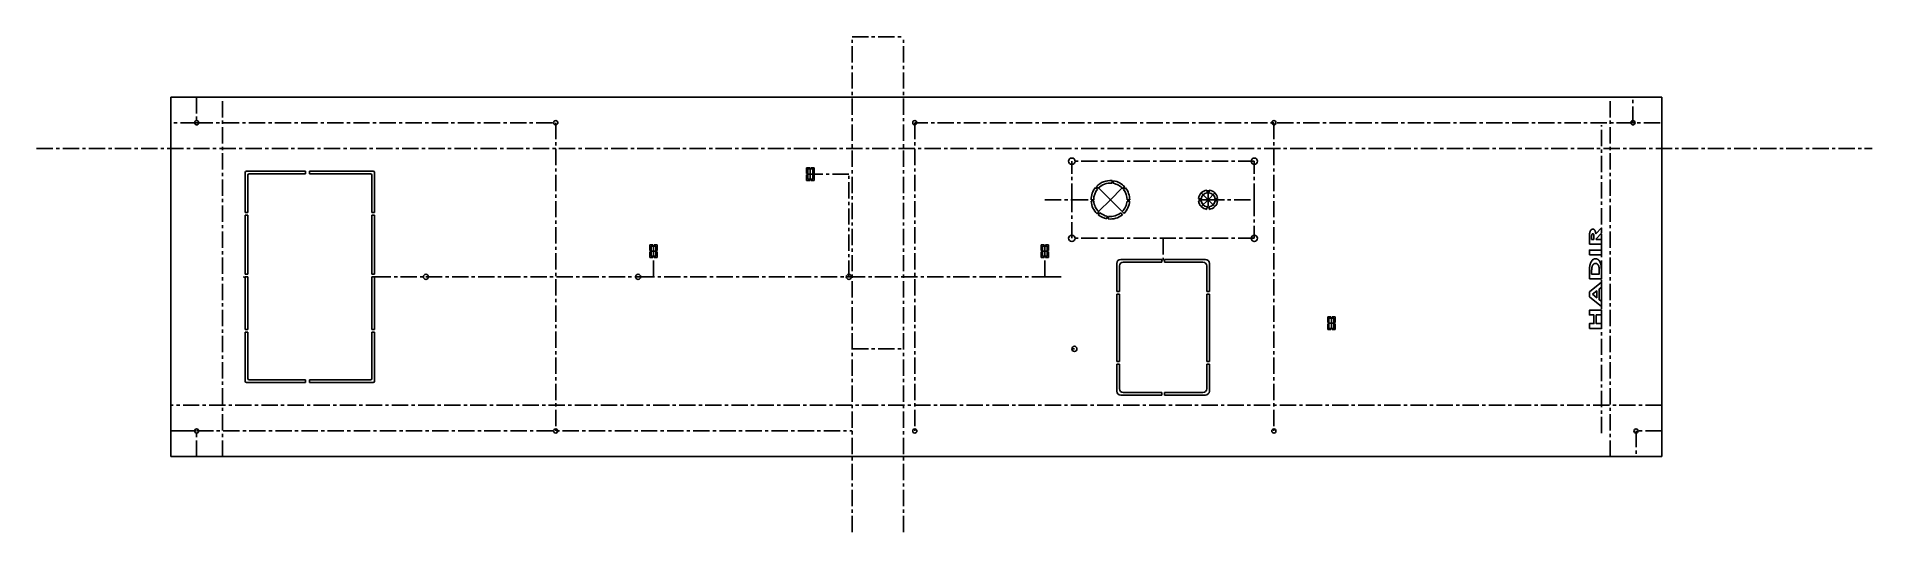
# Model space of a CAD drawing. Extents: x -784 to 644, y -199 to 187.
import ezdxf

# ---------------------------------------------------------------- set-up
doc = ezdxf.new("R2010")
doc.units = 0
doc.header["$PDSIZE"] = -1
doc.linetypes.add('CENTERX2', pattern=[20.32, 12.7, -2.54, 2.54, -2.54])
doc.layers.get('0').update_dxf_attribs({"linetype": 'CONTINUOUS'})

msp = doc.modelspace()

# ---------------------------------------------------------------- linework, layer by layer
at = {"color": 7, "linetype": 'CENTERX2'}
for p, q in [((-150, -198.9), (-150, 187)), ((-150, 187), (-110, 187)), ((-110, -198.9), (-110, 187)), ((-660, 140), (-660, 120)), ((-640, -140), (-640, 140)), ((440, -140), (440, 140)), ((457.6, 120), (457.6, 140)), ((-660, 120), (-680, 120)), ((-660, 120), (-380.6, 120)), ((-380.6, 120), (-380.6, -120)), ((457.6, 120), (-101.2, 120)), ((-101.2, 120), (-101.2, -120)), ((457.6, 120), (178.2, 120)), ((178.2, 120), (178.2, -120)), ((433.1, -121.8), (433.1, 118.2)), ((478.8, 120), (457.6, 120)), ((-784.5, 100), (643.8, 100)), ((21, 60), (21, 90)), ((163, 90), (21, 90)), ((163, 60), (163, 90)), ((-179.6, 80), (-185.4, 80)), ((-179.6, 80), (-185.4, 80)), ((-182.5, 85), (-182.5, 75.6)), ((-182.5, 85), (-182.5, 75)), ((-152.5, 80), (-182.5, 80)), ((-152.5, 0), (-152.5, 80)), ((0, 60), (21, 60)), ((21, 60), (36, 60)), ((21, 30), (21, 60)), ((51, 60), (40.4, 70.6)), ((51, 60), (41.8, 50.8)), ((51, 60), (61.6, 70.6)), ((51, 60), (61.6, 49.4)), ((127, 60), (119.5, 60)), ((119.5, 60), (121.5, 60)), ((127, 60), (121.7, 65.3)), ((127, 60), (121.7, 54.7)), ((127, 67.5), (127, 52.5)), ((127, 67.5), (127, 65.5)), ((127, 65.5), (127, 60)), ((127, 60), (132.3, 65.3)), ((127, 60), (163, 60)), ((127, 60), (132.5, 60)), ((127, 60), (132.3, 54.7)), ((163, 60), (163, 30)), ((163, 30), (21, 30)), ((92, 30), (92, 13.5)), ((-301.6, 20), (-307.4, 20)), ((-304.5, 25), (-304.5, 15)), ((-304.5, 0), (-304.5, 20)), ((2.9, 20), (-2.9, 20)), ((0, 25), (0, 15)), ((0, 0), (0, 20)), ((-521.6, 0), (-481.6, 0)), ((-481.6, 0), (-316.5, 0)), ((-316.5, 0), (-304.5, 0)), ((-316.5, 0), (-152.5, 0)), ((-152.5, 0), (-152.1, 0)), ((-152.5, 0), (12.6, 0)), ((12.6, 0), (0, 0)), ((56, -39.3), (56, -38.3)), ((56, -39.3), (56, -40.3)), ((224.9, -36.1), (220.1, -36.1)), ((223, -31.1), (223, -41.1)), ((-150, -56.1), (-110, -56.1)), ((21, -56.1), (23, -56.1)), ((480, -100), (-680, -100)), ((480, -140), (480, -100)), ((-660, -120), (-680, -120)), ((-680, -120), (-150, -120)), ((-660, -140), (-660, -120)), ((480, -120), (460, -120)), ((460, -120), (460, -140)), ((-680, -140), (-640, -140)), ((480, -140), (440, -140))]:
    msp.add_line(p, q, dxfattribs=at)
at = {"color": 7, "linetype": 'CONTINUOUS'}
for p, q in [((-680, 140), (-680, -140)), ((480, 140), (-680, 140)), ((480, -140), (480, 140)), ((-622.2, 81.2), (-622.2, 50)), ((-622.2, 81.2), (-622.2, 50)), ((-621.2, 82.2), (-575.3, 82.2)), ((-575.3, 82.2), (-621.2, 82.2)), ((-620.2, 79.2), (-620.2, 50)), ((-620.2, 50), (-620.2, 79.2)), ((-619.2, 80.2), (-575.3, 80.2)), ((-619.2, 80.2), (-575.3, 80.2)), ((-575.3, 82.2), (-575.3, 80.2)), ((-575.3, 80.2), (-575.3, 82.2)), ((-572.3, 82.2), (-572.3, 80.2)), ((-572.3, 82.2), (-522.6, 82.2)), ((-522.6, 82.2), (-572.3, 82.2)), ((-572.3, 82.2), (-572.3, 80.2)), ((-572.3, 80.2), (-524.6, 80.2)), ((-572.3, 80.2), (-524.6, 80.2)), ((-523.6, 79.2), (-523.6, 50)), ((-523.6, 79.2), (-523.6, 50)), ((-521.6, 81.2), (-521.6, 50)), ((-521.6, 50), (-521.6, 81.2)), ((-185.4, 85), (-185.4, 80.5)), ((-185.4, 85), (-183, 85)), ((-183, 85), (-185.4, 85)), ((-185.4, 85), (-185.4, 80.5)), ((-185.4, 80.5), (-184.4, 80.5)), ((-185.4, 80.5), (-184.4, 80.5)), ((-185.4, 79.5), (-184.4, 79.5)), ((-185.4, 79.5), (-185.4, 75)), ((-184.4, 79.5), (-185.4, 79.5)), ((-185.4, 79.5), (-185.4, 75)), ((-185.4, 75), (-183, 75)), ((-185.4, 75), (-183, 75)), ((-184.4, 84), (-183, 84)), ((-184.4, 84), (-184.4, 80.5)), ((-184.4, 84), (-183, 84)), ((-184.4, 80.5), (-184.4, 84)), ((-184.4, 79.5), (-184.4, 76)), ((-184.4, 76), (-184.4, 79.5)), ((-184.4, 76), (-183, 76)), ((-183, 76), (-184.4, 76)), ((-183, 84), (-183, 85)), ((-183, 84), (-183, 85)), ((-183, 75), (-183, 76)), ((-183, 75), (-183, 76)), ((-182, 85), (-179.6, 85)), ((-182, 85), (-182, 84)), ((-182, 85), (-182, 84)), ((-179.6, 85), (-182, 85)), ((-182, 84), (-180.6, 84)), ((-182, 84), (-180.6, 84)), ((-182, 76), (-180.6, 76)), ((-182, 76), (-182, 75)), ((-180.6, 76), (-182, 76)), ((-182, 76), (-182, 75)), ((-182, 75), (-179.6, 75)), ((-182, 75), (-179.6, 75)), ((-180.6, 84), (-180.6, 80.5)), ((-180.6, 84), (-180.6, 80.5)), ((-180.6, 80.5), (-179.6, 80.5)), ((-180.6, 80.5), (-179.6, 80.5)), ((-180.6, 79.5), (-180.6, 76)), ((-180.6, 79.5), (-179.6, 79.5)), ((-179.6, 79.5), (-180.6, 79.5)), ((-180.6, 79.5), (-180.6, 76)), ((-179.6, 85), (-179.6, 80.5)), ((-179.6, 80.5), (-179.6, 85)), ((-179.6, 79.5), (-179.6, 75)), ((-179.6, 75), (-179.6, 79.5)), ((52.4, 74.9), (52.2, 72.9)), ((52.2, 72.9), (52.4, 74.9)), ((53.4, 74.8), (53.1, 72.8)), ((53.4, 74.8), (53.1, 72.8)), ((36, 60), (38, 60)), ((36, 60), (38, 60)), ((36, 59), (38, 59.1)), ((38, 59.1), (36, 59)), ((39.4, 69.6), (41, 68.3)), ((41, 68.3), (39.4, 69.6)), ((40.1, 70.3), (41.6, 68.9)), ((40.1, 70.3), (41.6, 68.9)), ((62.2, 70), (60.7, 68.7)), ((60.7, 68.7), (62.2, 70)), ((62.8, 69.2), (61.3, 68)), ((62.8, 69.2), (61.3, 68)), ((66, 60), (64, 60)), ((64, 60), (66, 60)), ((66, 59), (64, 59)), ((66, 59), (64, 59)), ((119.6, 61), (121.5, 60.7)), ((119.6, 61), (121.5, 60.7)), ((119.6, 59), (121.6, 59.3)), ((121.6, 59.3), (119.6, 59)), ((126, 67.4), (126.3, 65.5)), ((126.3, 65.5), (126, 67.4)), ((128, 67.4), (127.7, 65.5)), ((128, 67.4), (127.7, 65.5)), ((134.4, 59), (132.4, 59.3)), ((134.4, 59), (132.4, 59.3)), ((134.4, 61), (132.5, 60.7)), ((132.5, 60.7), (134.4, 61)), ((-622.2, 50), (-620.2, 50)), ((-622.2, 50), (-620.2, 50)), ((-622.2, 48), (-620.2, 48)), ((-622.2, 48), (-622.2, 2)), ((-620.2, 48), (-622.2, 48)), ((-622.2, 48), (-622.2, 2)), ((-620.2, 48), (-620.2, 2)), ((-620.2, 2), (-620.2, 48)), ((-523.6, 50), (-521.6, 50)), ((-523.6, 50), (-521.6, 50)), ((-523.6, 48), (-521.6, 48)), ((-523.6, 48), (-523.6, 2)), ((-521.6, 48), (-523.6, 48)), ((-523.6, 48), (-523.6, 2)), ((-521.6, 48), (-521.6, 2)), ((-521.6, 2), (-521.6, 48)), ((40.8, 49), (42.1, 50.5)), ((40.8, 49), (42.1, 50.5)), ((41.5, 48.4), (42.8, 49.9)), ((42.8, 49.9), (41.5, 48.4)), ((48.2, 45.3), (48.6, 47.2)), ((48.2, 45.3), (48.6, 47.2)), ((49.2, 45.1), (49.4, 47.1)), ((49.4, 47.1), (49.2, 45.1)), ((60.5, 48.4), (59.2, 49.9)), ((60.5, 48.4), (59.2, 49.9)), ((61.6, 49.4), (60.2, 50.8)), ((60.2, 50.8), (61.6, 49.4)), ((126, 52.6), (126.3, 54.5)), ((126, 52.6), (126.3, 54.5)), ((128, 52.6), (127.7, 54.5)), ((127.7, 54.5), (128, 52.6)), ((423.7, 25.5), (423.7, 29.5)), ((425.4, 30.2), (425.4, 29.1)), ((425.4, 29.1), (427.3, 29.1)), ((427.3, 29.1), (427.3, 30.3)), ((428.8, 33.5), (433.1, 38.1)), ((433.1, 34), (429, 29.6)), ((429, 29.6), (429, 29.1)), ((429, 29.1), (433.1, 29.1)), ((433.1, 38.1), (433.1, 34)), ((433.1, 29.1), (433.1, 25.5)), ((-307.4, 25), (-307.4, 20.5)), ((-307.4, 25), (-305, 25)), ((-307.4, 25), (-307.4, 20.5)), ((-305, 25), (-307.4, 25)), ((-307.4, 20.5), (-306.4, 20.5)), ((-307.4, 20.5), (-306.4, 20.5)), ((-307.4, 19.5), (-306.4, 19.5)), ((-307.4, 19.5), (-307.4, 15)), ((-306.4, 19.5), (-307.4, 19.5)), ((-307.4, 19.5), (-307.4, 15)), ((-307.4, 15), (-305, 15)), ((-307.4, 15), (-305, 15)), ((-306.4, 24), (-305, 24)), ((-306.4, 24), (-306.4, 20.5)), ((-306.4, 20.5), (-306.4, 24)), ((-306.4, 24), (-305, 24)), ((-306.4, 19.5), (-306.4, 16)), ((-306.4, 16), (-306.4, 19.5)), ((-306.4, 16), (-305, 16)), ((-305, 16), (-306.4, 16)), ((-305, 25), (-305, 24)), ((-305, 24), (-305, 25)), ((-305, 15), (-305, 16)), ((-305, 15), (-305, 16)), ((-304, 25), (-304, 24)), ((-304, 25), (-301.6, 25)), ((-304, 25), (-304, 24)), ((-301.6, 25), (-304, 25)), ((-304, 24), (-302.6, 24)), ((-304, 24), (-302.6, 24)), ((-304, 15), (-304, 16)), ((-304, 16), (-302.6, 16)), ((-302.6, 16), (-304, 16)), ((-304, 16), (-304, 15)), ((-304, 15), (-301.6, 15)), ((-304, 15), (-301.6, 15)), ((-302.6, 24), (-302.6, 20.5)), ((-302.6, 24), (-302.6, 20.5)), ((-302.6, 20.5), (-301.6, 20.5)), ((-302.6, 20.5), (-301.6, 20.5)), ((-302.6, 19.5), (-302.6, 16)), ((-302.6, 19.5), (-301.6, 19.5)), ((-301.6, 19.5), (-302.6, 19.5)), ((-302.6, 19.5), (-302.6, 16)), ((-301.6, 25), (-301.6, 20.5)), ((-301.6, 20.5), (-301.6, 25)), ((-301.6, 19.5), (-301.6, 15)), ((-301.6, 15), (-301.6, 19.5)), ((-2.9, 25), (-2.9, 20.5)), ((-2.9, 25), (-0.5, 25)), ((-2.9, 25), (-2.9, 20.5)), ((-0.5, 25), (-2.9, 25)), ((-2.9, 20.5), (-1.9, 20.5)), ((-2.9, 20.5), (-1.9, 20.5)), ((-2.9, 19.5), (-1.9, 19.5)), ((-2.9, 19.5), (-2.9, 15)), ((-1.9, 19.5), (-2.9, 19.5)), ((-2.9, 19.5), (-2.9, 15)), ((-2.9, 15), (-0.5, 15)), ((-2.9, 15), (-0.5, 15)), ((-1.9, 24), (-0.5, 24)), ((-1.9, 24), (-1.9, 20.5)), ((-1.9, 20.5), (-1.9, 24)), ((-1.9, 24), (-0.5, 24)), ((-1.9, 19.5), (-1.9, 16)), ((-1.9, 16), (-1.9, 19.5)), ((-1.9, 16), (-0.5, 16)), ((-0.5, 16), (-1.9, 16)), ((-0.5, 25), (-0.5, 24)), ((-0.5, 24), (-0.5, 25)), ((-0.5, 16), (-0.5, 15)), ((-0.5, 15), (-0.5, 16)), ((0.5, 25), (0.5, 24)), ((0.5, 25), (2.9, 25)), ((0.5, 25), (0.5, 24)), ((2.9, 25), (0.5, 25)), ((0.5, 24), (1.9, 24)), ((0.5, 24), (1.9, 24)), ((0.5, 16), (0.5, 15)), ((0.5, 16), (1.9, 16)), ((1.9, 16), (0.5, 16)), ((0.5, 16), (0.5, 15)), ((0.5, 15), (2.9, 15)), ((0.5, 15), (2.9, 15)), ((1.9, 24), (1.9, 20.5)), ((1.9, 24), (1.9, 20.5)), ((1.9, 20.5), (2.9, 20.5)), ((1.9, 20.5), (2.9, 20.5)), ((1.9, 19.5), (2.9, 19.5)), ((1.9, 19.5), (1.9, 16)), ((2.9, 19.5), (1.9, 19.5)), ((1.9, 19.5), (1.9, 16)), ((2.9, 25), (2.9, 20.5)), ((2.9, 20.5), (2.9, 25)), ((2.9, 19.5), (2.9, 15)), ((2.9, 15), (2.9, 19.5)), ((433.1, 25.5), (423.7, 25.5)), ((423.7, 20.8), (433.1, 20.8)), ((423.7, 17.1), (423.7, 20.8)), ((433.1, 17.1), (423.7, 17.1)), ((433.1, 20.8), (433.1, 17.1)), ((-622.2, 2), (-620.2, 2)), ((-622.2, 2), (-620.2, 2)), ((-523.6, 2), (-521.6, 2)), ((-523.6, 2), (-521.6, 2)), ((56, -11.5), (56, 10.5)), ((56, 10.5), (56, -11.5)), ((58, -11.5), (58, 8.5)), ((58, -11.5), (58, 8.5)), ((91, 13.5), (59, 13.5)), ((91, 13.5), (59, 13.5)), ((91, 11.5), (61, 11.5)), ((61, 11.5), (91, 11.5)), ((91, 13.5), (91, 11.5)), ((91, 11.5), (91, 13.5)), ((93, 13.5), (125, 13.5)), ((93, 13.5), (93, 11.5)), ((125, 13.5), (93, 13.5)), ((93, 13.5), (93, 11.5)), ((93, 11.5), (123, 11.5)), ((93, 11.5), (123, 11.5)), ((126, -11.5), (126, 8.5)), ((126, 8.5), (126, -11.5)), ((128, -11.5), (128, 10.5)), ((128, -11.5), (128, 10.5)), ((423.7, -1.5), (423.7, 3)), ((425.4, 3.5), (425.4, 2.1)), ((425.4, 2.1), (431.4, 2.1)), ((431.4, 2.1), (431.4, 3.9)), ((433.1, 3), (433.1, -1.5)), ((-622.2, 0), (-620.2, 0)), ((-622.2, 0), (-622.2, -41.1)), ((-620.2, 0), (-622.2, 0)), ((-622.2, 0), (-622.2, -41.1)), ((-620.2, 0), (-620.2, -41.1)), ((-620.2, -41.1), (-620.2, 0)), ((-523.6, 0), (-523.6, -41.1)), ((-523.6, 0), (-521.6, 0)), ((-523.6, 0), (-523.6, -41.1)), ((-521.6, 0), (-523.6, 0)), ((-521.6, 0), (-521.6, -41.1)), ((-521.6, -41.1), (-521.6, 0)), ((56, -11.5), (58, -11.5)), ((56, -11.5), (58, -11.5)), ((56, -13.5), (58, -13.5)), ((56, -66), (56, -13.5)), ((58, -13.5), (56, -13.5)), ((56, -13.5), (56, -66)), ((58, -66), (58, -13.5)), ((58, -66), (58, -13.5)), ((126, -11.5), (128, -11.5)), ((126, -11.5), (128, -11.5)), ((126, -13.5), (128, -13.5)), ((126, -13.5), (126, -66)), ((128, -13.5), (126, -13.5)), ((126, -13.5), (126, -66)), ((128, -13.5), (128, -66)), ((128, -66), (128, -13.5)), ((433.1, -1.5), (423.7, -1.5)), ((423.7, -11.8), (433.1, -4.2)), ((423.7, -15.5), (423.7, -11.8)), ((429.5, -10.9), (426.2, -13.6)), ((426.2, -13.6), (429.5, -16.3)), ((429.5, -16.3), (429.5, -10.9)), ((433.1, -8.1), (431.2, -9.6)), ((431.2, -9.6), (431.2, -17.7)), ((433.1, -4.2), (433.1, -8.1)), ((433.1, -23.1), (423.7, -15.5)), ((423.7, -26), (433.1, -26)), ((423.7, -29.7), (423.7, -26)), ((431.2, -17.7), (433.1, -19.2)), ((433.1, -19.2), (433.1, -23.1)), ((433.1, -26), (433.1, -29.7)), ((-622.2, -41.1), (-620.2, -41.1)), ((-622.2, -41.1), (-620.2, -41.1)), ((-523.6, -41.1), (-521.6, -41.1)), ((-523.6, -41.1), (-521.6, -41.1)), ((220.1, -31.1), (220.1, -35.6)), ((220.1, -31.1), (222.5, -31.1)), ((222.5, -31.1), (220.1, -31.1)), ((220.1, -31.1), (220.1, -35.6)), ((220.1, -35.6), (221.1, -35.6)), ((220.1, -35.6), (221.1, -35.6)), ((220.1, -36.6), (221.1, -36.6)), ((220.1, -36.6), (220.1, -41.1)), ((221.1, -36.6), (220.1, -36.6)), ((220.1, -36.6), (220.1, -41.1)), ((220.1, -41.1), (222.5, -41.1)), ((220.1, -41.1), (222.5, -41.1)), ((221.1, -32.1), (221.1, -35.6)), ((221.1, -32.1), (222.5, -32.1)), ((221.1, -35.6), (221.1, -32.1)), ((221.1, -32.1), (222.5, -32.1)), ((221.1, -36.6), (221.1, -40.1)), ((221.1, -40.1), (221.1, -36.6)), ((221.1, -40.1), (222.5, -40.1)), ((222.5, -40.1), (221.1, -40.1)), ((222.5, -31.1), (222.5, -32.1)), ((222.5, -32.1), (222.5, -31.1)), ((222.5, -40.1), (222.5, -41.1)), ((222.5, -41.1), (222.5, -40.1)), ((223.5, -31.1), (223.5, -32.1)), ((223.5, -31.1), (225.9, -31.1)), ((223.5, -31.1), (223.5, -32.1)), ((225.9, -31.1), (223.5, -31.1)), ((223.5, -32.1), (224.9, -32.1)), ((223.5, -32.1), (224.9, -32.1)), ((223.5, -40.1), (224.9, -40.1)), ((223.5, -40.1), (223.5, -41.1)), ((224.9, -40.1), (223.5, -40.1)), ((223.5, -40.1), (223.5, -41.1)), ((223.5, -41.1), (225.9, -41.1)), ((223.5, -41.1), (225.9, -41.1)), ((224.9, -32.1), (224.9, -35.6)), ((224.9, -32.1), (224.9, -35.6)), ((224.9, -35.6), (225.9, -35.6)), ((224.9, -35.6), (225.9, -35.6)), ((224.9, -36.6), (224.9, -40.1)), ((224.9, -36.6), (225.9, -36.6)), ((225.9, -36.6), (224.9, -36.6)), ((224.9, -36.6), (224.9, -40.1)), ((225.9, -31.1), (225.9, -35.6)), ((225.9, -35.6), (225.9, -31.1)), ((225.9, -36.6), (225.9, -41.1)), ((225.9, -41.1), (225.9, -36.6)), ((427.3, -29.7), (423.7, -29.7)), ((423.7, -36.4), (427.3, -36.4)), ((423.7, -40.1), (423.7, -36.4)), ((433.1, -40.1), (423.7, -40.1)), ((427.3, -36.4), (427.3, -29.7)), ((429, -29.7), (429, -36.4)), ((433.1, -29.7), (429, -29.7)), ((429, -36.4), (433.1, -36.4)), ((433.1, -36.4), (433.1, -40.1)), ((-622.2, -43.1), (-620.2, -43.1)), ((-622.2, -43.1), (-622.2, -81.2)), ((-620.2, -43.1), (-622.2, -43.1)), ((-622.2, -43.1), (-622.2, -81.2)), ((-620.2, -43.1), (-620.2, -79.2)), ((-620.2, -79.2), (-620.2, -43.1)), ((-523.6, -43.1), (-521.6, -43.1)), ((-523.6, -43.1), (-523.6, -79.2)), ((-521.6, -43.1), (-523.6, -43.1)), ((-523.6, -43.1), (-523.6, -79.2)), ((-521.6, -43.1), (-521.6, -81.2)), ((-521.6, -81.2), (-521.6, -43.1)), ((56, -66), (58, -66)), ((56, -66), (58, -66)), ((56, -68), (58, -68)), ((56, -68), (56, -89.1)), ((58, -68), (56, -68)), ((56, -68), (56, -89.1)), ((58, -68), (58, -87.1)), ((58, -87.1), (58, -68)), ((126, -66), (128, -66)), ((126, -66), (128, -66)), ((126, -68), (126, -87.1)), ((126, -68), (128, -68)), ((128, -68), (126, -68)), ((126, -68), (126, -87.1)), ((128, -68), (128, -89.1)), ((128, -89.1), (128, -68)), ((-575.3, -82.2), (-621.2, -82.2)), ((-621.2, -82.2), (-575.3, -82.2)), ((-575.3, -80.2), (-619.2, -80.2)), ((-575.3, -80.2), (-619.2, -80.2)), ((-575.3, -80.2), (-575.3, -82.2)), ((-575.3, -82.2), (-575.3, -80.2)), ((-524.6, -80.2), (-572.3, -80.2)), ((-572.3, -80.2), (-572.3, -82.2)), ((-524.6, -80.2), (-572.3, -80.2)), ((-572.3, -80.2), (-572.3, -82.2)), ((-522.6, -82.2), (-572.3, -82.2)), ((-572.3, -82.2), (-522.6, -82.2)), ((91, -92.1), (59, -92.1)), ((59, -92.1), (91, -92.1)), ((91, -90.1), (61, -90.1)), ((91, -90.1), (61, -90.1)), ((91, -90.1), (91, -92.1)), ((91, -92.1), (91, -90.1)), ((93, -90.1), (93, -92.1)), ((93, -90.1), (123, -90.1)), ((123, -90.1), (93, -90.1)), ((93, -90.1), (93, -92.1)), ((93, -92.1), (125, -92.1)), ((93, -92.1), (125, -92.1)), ((-680, -140), (480, -140))]:
    msp.add_line(p, q, dxfattribs=at)
at = {"color": 7, "linetype": 'CONTINUOUS', "flags": 128}
for points in [[(423.7, 25.5), (423.7, 29.5), (423.7, 29.5), (423.7, 29.9), (423.7, 30.3), (423.7, 30.6), (423.7, 31), (423.7, 31.3), (423.7, 31.7), (423.7, 32), (423.8, 32.3), (423.8, 32.6), (423.8, 32.8), (423.8, 33.1), (423.8, 33.3), (423.9, 33.5), (423.9, 33.8), (423.9, 33.9), (424, 34.1), (424, 34.5), (424.1, 34.8), (424.2, 35.1), (424.3, 35.4), (424.4, 35.7), (424.6, 35.9), (424.7, 36.1), (424.9, 36.4), (425, 36.6), (425.2, 36.7), (425.4, 36.9), (425.6, 37), (425.8, 37.1), (426, 37.2), (426.2, 37.2), (426.4, 37.2), (426.4, 37.2), (426.6, 37.2), (426.8, 37.2), (427, 37.1), (427.2, 37), (427.4, 36.8), (427.6, 36.7), (427.7, 36.5), (427.9, 36.3), (428, 36), (428.2, 35.8), (428.3, 35.4), (428.4, 35.1), (428.5, 34.7), (428.6, 34.3), (428.7, 33.9), (428.8, 33.5), (428.8, 33.5), (433.1, 38.1), (433.1, 38.1), (433.1, 34), (433.1, 34), (429, 29.6), (429, 29.6), (429, 29.1), (429, 29.1), (433.1, 29.1), (433.1, 29.1), (433.1, 25.5), (433.1, 25.5), (423.7, 25.5)], [(427.3, 29.1), (427.3, 30.3), (427.3, 30.3), (427.3, 30.8), (427.3, 31.2), (427.3, 31.6), (427.3, 31.9), (427.2, 32.2), (427.2, 32.5), (427.1, 32.7), (427.1, 32.9), (427, 33), (427, 33.2), (426.9, 33.3), (426.8, 33.4), (426.7, 33.5), (426.6, 33.5), (426.5, 33.6), (426.3, 33.6), (426.3, 33.6), (426.2, 33.6), (426.1, 33.5), (425.9, 33.4), (425.8, 33.2), (425.7, 33), (425.6, 32.8), (425.5, 32.6), (425.5, 32.3), (425.5, 32.1), (425.4, 32), (425.4, 31.7), (425.4, 31.5), (425.4, 31.2), (425.4, 30.9), (425.4, 30.5), (425.4, 30.2), (425.4, 30.2), (425.4, 29.1), (425.4, 29.1), (427.3, 29.1)], [(423.7, 17.1), (423.7, 20.8), (423.7, 20.8), (433.1, 20.8), (433.1, 20.8), (433.1, 17.1), (433.1, 17.1), (423.7, 17.1)], [(423.7, -1.5), (423.7, 3), (423.7, 3), (423.7, 3.5), (423.7, 4), (423.7, 4.5), (423.7, 5), (423.7, 5.4), (423.8, 5.9), (423.8, 6.3), (423.8, 6.7), (423.8, 7.1), (423.9, 7.5), (423.9, 7.8), (424, 8.1), (424, 8.5), (424.1, 8.8), (424.1, 9.1), (424.2, 9.3), (424.3, 9.8), (424.5, 10.3), (424.7, 10.8), (424.9, 11.2), (425.1, 11.6), (425.3, 12), (425.6, 12.4), (425.9, 12.8), (426.1, 13.1), (426.5, 13.4), (426.8, 13.6), (427.1, 13.8), (427.4, 13.9), (427.8, 14), (428.2, 14.1), (428.5, 14.1), (428.5, 14.1), (428.8, 14.1), (429.1, 14.1), (429.3, 14), (429.6, 13.9), (429.8, 13.8), (430.1, 13.7), (430.3, 13.5), (430.5, 13.4), (430.8, 13.2), (431, 12.9), (431.2, 12.7), (431.4, 12.5), (431.6, 12.2), (431.7, 11.9), (431.9, 11.6), (432.1, 11.3), (432.3, 10.6), (432.6, 9.9), (432.8, 9.2), (432.9, 8.4), (432.9, 8.2), (432.9, 8), (433, 7.7), (433, 7.5), (433, 7.2), (433, 6.9), (433, 6.6), (433.1, 6.3), (433.1, 5.9), (433.1, 5.6), (433.1, 5.2), (433.1, 4.8), (433.1, 4.4), (433.1, 3.9), (433.1, 3.5), (433.1, 3), (433.1, 3), (433.1, -1.5), (433.1, -1.5), (423.7, -1.5)], [(425.4, 2.1), (431.4, 2.1), (431.4, 2.1), (431.4, 3.9), (431.4, 3.9), (431.4, 4.6), (431.4, 5.2), (431.4, 5.7), (431.4, 6.2), (431.3, 6.7), (431.3, 7.1), (431.2, 7.5), (431.1, 7.8), (431.1, 8.1), (431, 8.3), (430.9, 8.6), (430.8, 8.9), (430.6, 9.1), (430.5, 9.3), (430.3, 9.5), (430.2, 9.7), (430, 9.9), (429.8, 10.1), (429.6, 10.2), (429.4, 10.3), (429.2, 10.4), (429, 10.4), (428.7, 10.5), (428.5, 10.5), (428.5, 10.5), (428.3, 10.5), (428.1, 10.5), (428, 10.4), (427.8, 10.4), (427.6, 10.3), (427.5, 10.2), (427.3, 10.1), (427.1, 10), (427, 9.9), (426.9, 9.8), (426.7, 9.6), (426.6, 9.5), (426.5, 9.3), (426.4, 9.1), (426.2, 8.9), (426.1, 8.7), (426.1, 8.7), (426, 8.5), (426, 8.2), (425.9, 8), (425.8, 7.7), (425.7, 7.5), (425.7, 7.2), (425.6, 6.9), (425.6, 6.6), (425.5, 6.2), (425.5, 5.9), (425.5, 5.5), (425.4, 5.1), (425.4, 4.7), (425.4, 4.3), (425.4, 3.9), (425.4, 3.5), (425.4, 3.5), (425.4, 2.1)], [(423.7, -15.5), (423.7, -11.8), (423.7, -11.8), (433.1, -4.2), (433.1, -4.2), (433.1, -8.1), (433.1, -8.1), (431.2, -9.6), (431.2, -9.6), (431.2, -17.7), (431.2, -17.7), (433.1, -19.2), (433.1, -19.2), (433.1, -23.1), (433.1, -23.1), (423.7, -15.5)], [(426.2, -13.6), (429.5, -16.3), (429.5, -16.3), (429.5, -10.9), (429.5, -10.9), (426.2, -13.6)], [(423.7, -40.1), (423.7, -36.4), (423.7, -36.4), (427.3, -36.4), (427.3, -36.4), (427.3, -29.7), (427.3, -29.7), (423.7, -29.7), (423.7, -29.7), (423.7, -26), (423.7, -26), (433.1, -26), (433.1, -26), (433.1, -29.7), (433.1, -29.7), (429, -29.7), (429, -29.7), (429, -36.4), (429, -36.4), (433.1, -36.4), (433.1, -36.4), (433.1, -40.1), (433.1, -40.1), (423.7, -40.1)]]:
    msp.add_lwpolyline(points, dxfattribs=at)
at = {"color": 7, "linetype": 'CONTINUOUS'}
for centre, radius in [((-660, 120), 1.65), ((-660, 120), 1.65), ((-380.6, 120), 1.65), ((-380.6, 120), 1.65), ((-101.2, 120), 1.65), ((-101.2, 120), 1.65), ((178.2, 120), 1.65), ((178.2, 120), 1.65), ((457.6, 120), 1.65), ((457.6, 120), 1.65), ((21, 90), 2.5), ((21, 90), 2.5), ((163, 90), 2.5), ((163, 90), 2.5), ((21, 30), 2.5), ((21, 30), 2.5), ((163, 30), 2.5), ((163, 30), 2.5), ((-481.6, 0), 2), ((-481.6, 0), 2), ((-316.5, 0), 2), ((-316.5, 0), 2), ((-152.5, 0), 2), ((-152.5, 0), 2), ((23, -56.1), 2), ((23, -56.1), 2), ((-660, -120), 1.65), ((-660, -120), 1.65), ((-380.6, -120), 1.65), ((-380.6, -120), 1.65), ((-101.2, -120), 1.65), ((-101.2, -120), 1.65), ((178.2, -120), 1.65), ((178.2, -120), 1.65), ((460, -120), 1.65), ((460, -120), 1.65)]:
    msp.add_circle(centre, radius, dxfattribs=at)
for centre, radius, start, end in [((-621.2, 81.2), 1, 90, 180), ((-621.2, 81.2), 1, 90, 180), ((-619.2, 79.2), 1, 90, 180), ((-619.2, 79.2), 1, 90, 180), ((-524.6, 79.2), 1, 0, 90), ((-524.6, 79.2), 1, 0, 90), ((-522.6, 81.2), 1, 0, 90), ((-522.6, 81.2), 1, 0, 90), ((51, 60), 15, 84.6094, 136.5918), ((51, 60), 15, 84.6094, 136.5918), ((51, 60), 13, 84.6094, 136.5919), ((51, 60), 13, 84.6094, 136.5919), ((51, 60), 13, 41.749, 80.789), ((51, 60), 13, 41.749, 80.789), ((51, 60), 15, 41.749, 80.789), ((51, 60), 15, 41.749, 80.789), ((51, 60), 15, 140.4122, 180), ((51, 60), 15, 140.4122, 180), ((51, 60), 15, 183.8204, 227.0535), ((51, 60), 15, 183.8204, 227.0535), ((51, 60), 13, 140.4123, 180), ((51, 60), 13, 140.4123, 180), ((51, 60), 13, 183.8709, 227.0535), ((51, 60), 13, 183.8709, 227.0535), ((51, 60), 13, 315, 355.5906), ((51, 60), 13, 315, 355.5906), ((51, 60), 13, 360, 37.9285), ((51, 60), 13, 360, 37.9285), ((51, 60), 15, 314.9973, 356.1777), ((51, 60), 15, 314.9973, 356.1777), ((51, 60), 15, 0, 37.9286), ((51, 60), 15, 0, 37.9286), ((127, 60), 7.5, 97.5128, 172.4872), ((127, 60), 7.5, 97.5128, 172.4872), ((127, 60), 7.5, 187.7594, 262.4872), ((127, 60), 7.5, 187.7594, 262.4872), ((127, 60), 5.5, 97.5128, 172.4872), ((127, 60), 5.5, 97.5128, 172.4872), ((127, 60), 5.5, 187.7594, 262.4872), ((127, 60), 5.5, 187.7594, 262.4872), ((127, 60), 5.5, 7.5128, 82.4872), ((127, 60), 5.5, 7.5128, 82.4872), ((127, 60), 5.5, 277.5128, 352.2406), ((127, 60), 5.5, 277.5128, 352.2406), ((127, 60), 7.5, 7.5128, 82.4872), ((127, 60), 7.5, 7.5128, 82.4872), ((127, 60), 7.5, 277.5128, 352.2406), ((127, 60), 7.5, 277.5128, 352.2406), ((51, 60), 15, 230.8739, 259.2494), ((51, 60), 15, 230.8739, 259.2494), ((51, 60), 13, 230.8739, 259.2494), ((51, 60), 13, 230.8739, 259.2494), ((51, 60), 15, 263.1155, 309.1261), ((51, 60), 15, 263.1155, 309.1261), ((51, 60), 13, 263.1155, 309.1261), ((51, 60), 13, 263.1155, 309.1261), ((59, 10.5), 3, 90, 180), ((59, 10.5), 3, 90, 180), ((61, 8.5), 3, 90, 180), ((61, 8.5), 3, 90, 180), ((123, 8.5), 3, 0, 90), ((123, 8.5), 3, 0, 90), ((125, 10.5), 3, 0, 90), ((125, 10.5), 3, 0, 90), ((-621.2, -81.2), 1, 180, 270), ((-621.2, -81.2), 1, 180, 270), ((-619.2, -79.2), 1, 180, 270), ((-619.2, -79.2), 1, 180, 270), ((-524.6, -79.2), 1, 270, 0), ((-524.6, -79.2), 1, 270, 360), ((-522.6, -81.2), 1, 270, 0), ((-522.6, -81.2), 1, 270, 0), ((59, -89.1), 3, 180, 270), ((59, -89.1), 3, 180, 270), ((61, -87.1), 3, 180, 270), ((61, -87.1), 3, 180, 270), ((123, -87.1), 3, 270, 0), ((123, -87.1), 3, 270, 0), ((125, -89.1), 3, 270, 0), ((125, -89.1), 3, 270, 0)]:
    msp.add_arc(centre, radius, start, end, dxfattribs=at)
for points, knots in [([(423.7, 29.5), (423.7, 29.6), (423.7, 29.9), (423.7, 30.3), (423.7, 30.6), (423.7, 31), (423.7, 31.3), (423.7, 31.7), (423.7, 32), (423.8, 32.3), (423.8, 32.5), (423.8, 32.8), (423.8, 33.1), (423.8, 33.3), (423.9, 33.5), (423.9, 33.7), (423.9, 33.9), (424, 34.2), (424, 34.5), (424.1, 34.8), (424.2, 35.1), (424.3, 35.4), (424.4, 35.7), (424.6, 35.9), (424.7, 36.1), (424.9, 36.4), (425, 36.6), (425.2, 36.7), (425.4, 36.9), (425.6, 37), (425.7, 37.1), (425.9, 37.2), (426.2, 37.2), (426.3, 37.2), (426.4, 37.2)], [0, 0, 0, 0, 0.045242, 0.088785, 0.130633, 0.170786, 0.209458, 0.246225, 0.281525, 0.31534, 0.347271, 0.377522, 0.406309, 0.433425, 0.458876, 0.482877, 0.505017, 0.525763, 0.564675, 0.602232, 0.638103, 0.672584, 0.705774, 0.737977, 0.76894, 0.798991, 0.827819, 0.854855, 0.880664, 0.905231, 0.929075, 0.952584, 0.975953, 1, 1, 1, 1]), ([(426.3, 33.6), (426.3, 33.6), (426.2, 33.6), (426, 33.5), (425.9, 33.4), (425.8, 33.2), (425.7, 33), (425.6, 32.8), (425.5, 32.6), (425.5, 32.3), (425.5, 32.1), (425.4, 31.9), (425.4, 31.7), (425.4, 31.5), (425.4, 31.2), (425.4, 30.9), (425.4, 30.5), (425.4, 30.3), (425.4, 30.2)], [0, 0, 0, 0, 0.039737, 0.080518, 0.124723, 0.175845, 0.232509, 0.294592, 0.362685, 0.436941, 0.479707, 0.530321, 0.588782, 0.654664, 0.729452, 0.811677, 0.901855, 1, 1, 1, 1]), ([(427.3, 30.3), (427.3, 30.5), (427.3, 30.8), (427.3, 31.2), (427.3, 31.5), (427.3, 31.9), (427.2, 32.2), (427.2, 32.4), (427.1, 32.7), (427.1, 32.9), (427, 33), (427, 33.2), (426.9, 33.3), (426.8, 33.4), (426.7, 33.5), (426.6, 33.5), (426.5, 33.6), (426.4, 33.6), (426.3, 33.6)], [0, 0, 0, 0, 0.121322, 0.232901, 0.334814, 0.427073, 0.50922, 0.582502, 0.645914, 0.700288, 0.74794, 0.790931, 0.829853, 0.866268, 0.899993, 0.932868, 0.96542, 1, 1, 1, 1]), ([(426.4, 37.2), (426.4, 37.2), (426.6, 37.2), (426.8, 37.2), (427, 37.1), (427.2, 37), (427.4, 36.8), (427.6, 36.7), (427.7, 36.5), (427.9, 36.3), (428, 36), (428.2, 35.7), (428.3, 35.4), (428.4, 35.1), (428.5, 34.7), (428.6, 34.3), (428.7, 33.9), (428.8, 33.6), (428.8, 33.5)], [0, 0, 0, 0, 0.046157, 0.091161, 0.135842, 0.181229, 0.228548, 0.277455, 0.3297, 0.385366, 0.445067, 0.50912, 0.577839, 0.651529, 0.730664, 0.814908, 0.904775, 1, 1, 1, 1]), ([(423.7, 3), (423.7, 3.1), (423.7, 3.5), (423.7, 4), (423.7, 4.5), (423.7, 5), (423.7, 5.4), (423.8, 5.9), (423.8, 6.3), (423.8, 6.7), (423.8, 7.1), (423.9, 7.4), (423.9, 7.8), (424, 8.1), (424, 8.5), (424.1, 8.8), (424.1, 9.1), (424.2, 9.4), (424.3, 9.8), (424.5, 10.3), (424.7, 10.8), (424.9, 11.2), (425.1, 11.6), (425.3, 12), (425.6, 12.4), (425.8, 12.8), (426.1, 13.1), (426.4, 13.4), (426.8, 13.6), (427.1, 13.8), (427.4, 13.9), (427.8, 14), (428.2, 14.1), (428.4, 14.1), (428.5, 14.1)], [0, 0, 0, 0, 0.039457, 0.077785, 0.114702, 0.150359, 0.184606, 0.217743, 0.249624, 0.280104, 0.309347, 0.337491, 0.364277, 0.389818, 0.413999, 0.437135, 0.459045, 0.479663, 0.519217, 0.557546, 0.594657, 0.630871, 0.666103, 0.700616, 0.734354, 0.767683, 0.800009, 0.830651, 0.860097, 0.888479, 0.916352, 0.943958, 0.971673, 1, 1, 1, 1]), ([(426.1, 8.7), (426.1, 8.6), (426, 8.5), (426, 8.2), (425.9, 8), (425.8, 7.7), (425.7, 7.5), (425.7, 7.2), (425.6, 6.9), (425.6, 6.6), (425.5, 6.2), (425.5, 5.9), (425.5, 5.5), (425.4, 5.1), (425.4, 4.7), (425.4, 4.3), (425.4, 3.9), (425.4, 3.6), (425.4, 3.5)], [0, 0, 0, 0, 0.043292, 0.088951, 0.136813, 0.187079, 0.239815, 0.295423, 0.353195, 0.414, 0.477414, 0.543563, 0.612752, 0.684338, 0.75905, 0.836554, 0.91686, 1, 1, 1, 1]), ([(428.5, 10.5), (428.4, 10.5), (428.3, 10.5), (428.1, 10.5), (428, 10.4), (427.8, 10.4), (427.6, 10.3), (427.5, 10.2), (427.3, 10.1), (427.1, 10), (427, 9.9), (426.9, 9.8), (426.7, 9.6), (426.6, 9.5), (426.5, 9.3), (426.4, 9.1), (426.2, 8.9), (426.2, 8.8), (426.1, 8.7)], [0, 0, 0, 0, 0.0597743, 0.1174869, 0.1747652, 0.2312912, 0.2879842, 0.3443491, 0.4019163, 0.4602407, 0.5192007, 0.5808841, 0.6443236, 0.7098052, 0.777917, 0.8490142, 0.9228048, 1, 1, 1, 1]), ([(428.5, 14.1), (428.6, 14.1), (428.8, 14.1), (429.1, 14.1), (429.3, 14), (429.6, 13.9), (429.8, 13.8), (430.1, 13.7), (430.3, 13.5), (430.5, 13.4), (430.8, 13.2), (431, 12.9), (431.2, 12.7), (431.4, 12.5), (431.6, 12.2), (431.7, 11.9), (431.9, 11.6), (432.1, 11.2), (432.3, 10.6), (432.6, 9.9), (432.8, 9.1), (432.9, 8.6), (432.9, 8.2), (432.9, 8), (433, 7.7), (433, 7.5), (433, 7.2), (433, 6.9), (433, 6.6), (433.1, 6.3), (433.1, 5.9), (433.1, 5.6), (433.1, 5.2), (433.1, 4.8), (433.1, 4.4), (433.1, 3.9), (433.1, 3.5), (433.1, 3.2), (433.1, 3)], [0, 0, 0, 0, 0.020524, 0.040641, 0.060783, 0.081008, 0.101437, 0.122289, 0.143769, 0.165854, 0.188504, 0.211622, 0.235094, 0.259216, 0.284075, 0.309553, 0.33599, 0.363184, 0.418812, 0.475269, 0.532793, 0.591523, 0.607016, 0.623913, 0.642063, 0.661641, 0.682493, 0.704623, 0.728032, 0.752866, 0.779133, 0.806679, 0.83551, 0.865773, 0.897325, 0.930164, 0.964438, 1, 1, 1, 1]), ([(431.4, 3.9), (431.4, 4.1), (431.4, 4.6), (431.4, 5.2), (431.4, 5.7), (431.4, 6.2), (431.3, 6.7), (431.3, 7.1), (431.2, 7.4), (431.1, 7.8), (431.1, 8.1), (431, 8.3), (430.9, 8.6), (430.8, 8.9), (430.6, 9.1), (430.5, 9.3), (430.3, 9.5), (430.2, 9.7), (430, 9.9), (429.8, 10.1), (429.6, 10.2), (429.4, 10.3), (429.2, 10.4), (429, 10.4), (428.7, 10.5), (428.6, 10.5), (428.5, 10.5)], [0, 0, 0, 0, 0.080341, 0.155, 0.22398, 0.287572, 0.345073, 0.397286, 0.443946, 0.485249, 0.523129, 0.560111, 0.595777, 0.630341, 0.664261, 0.697242, 0.729764, 0.761993, 0.793256, 0.823628, 0.852899, 0.881926, 0.910664, 0.939724, 0.969542, 1, 1, 1, 1])]:
    msp.add_open_spline(points, degree=3, knots=knots, dxfattribs=at)
for p in [(51, 60), (-623.2, 0), (-623.2, 0), (92, 13.5), (223, -36.1)]:
    msp.add_point(p, dxfattribs=at)

doc.saveas('drawing.dxf')
